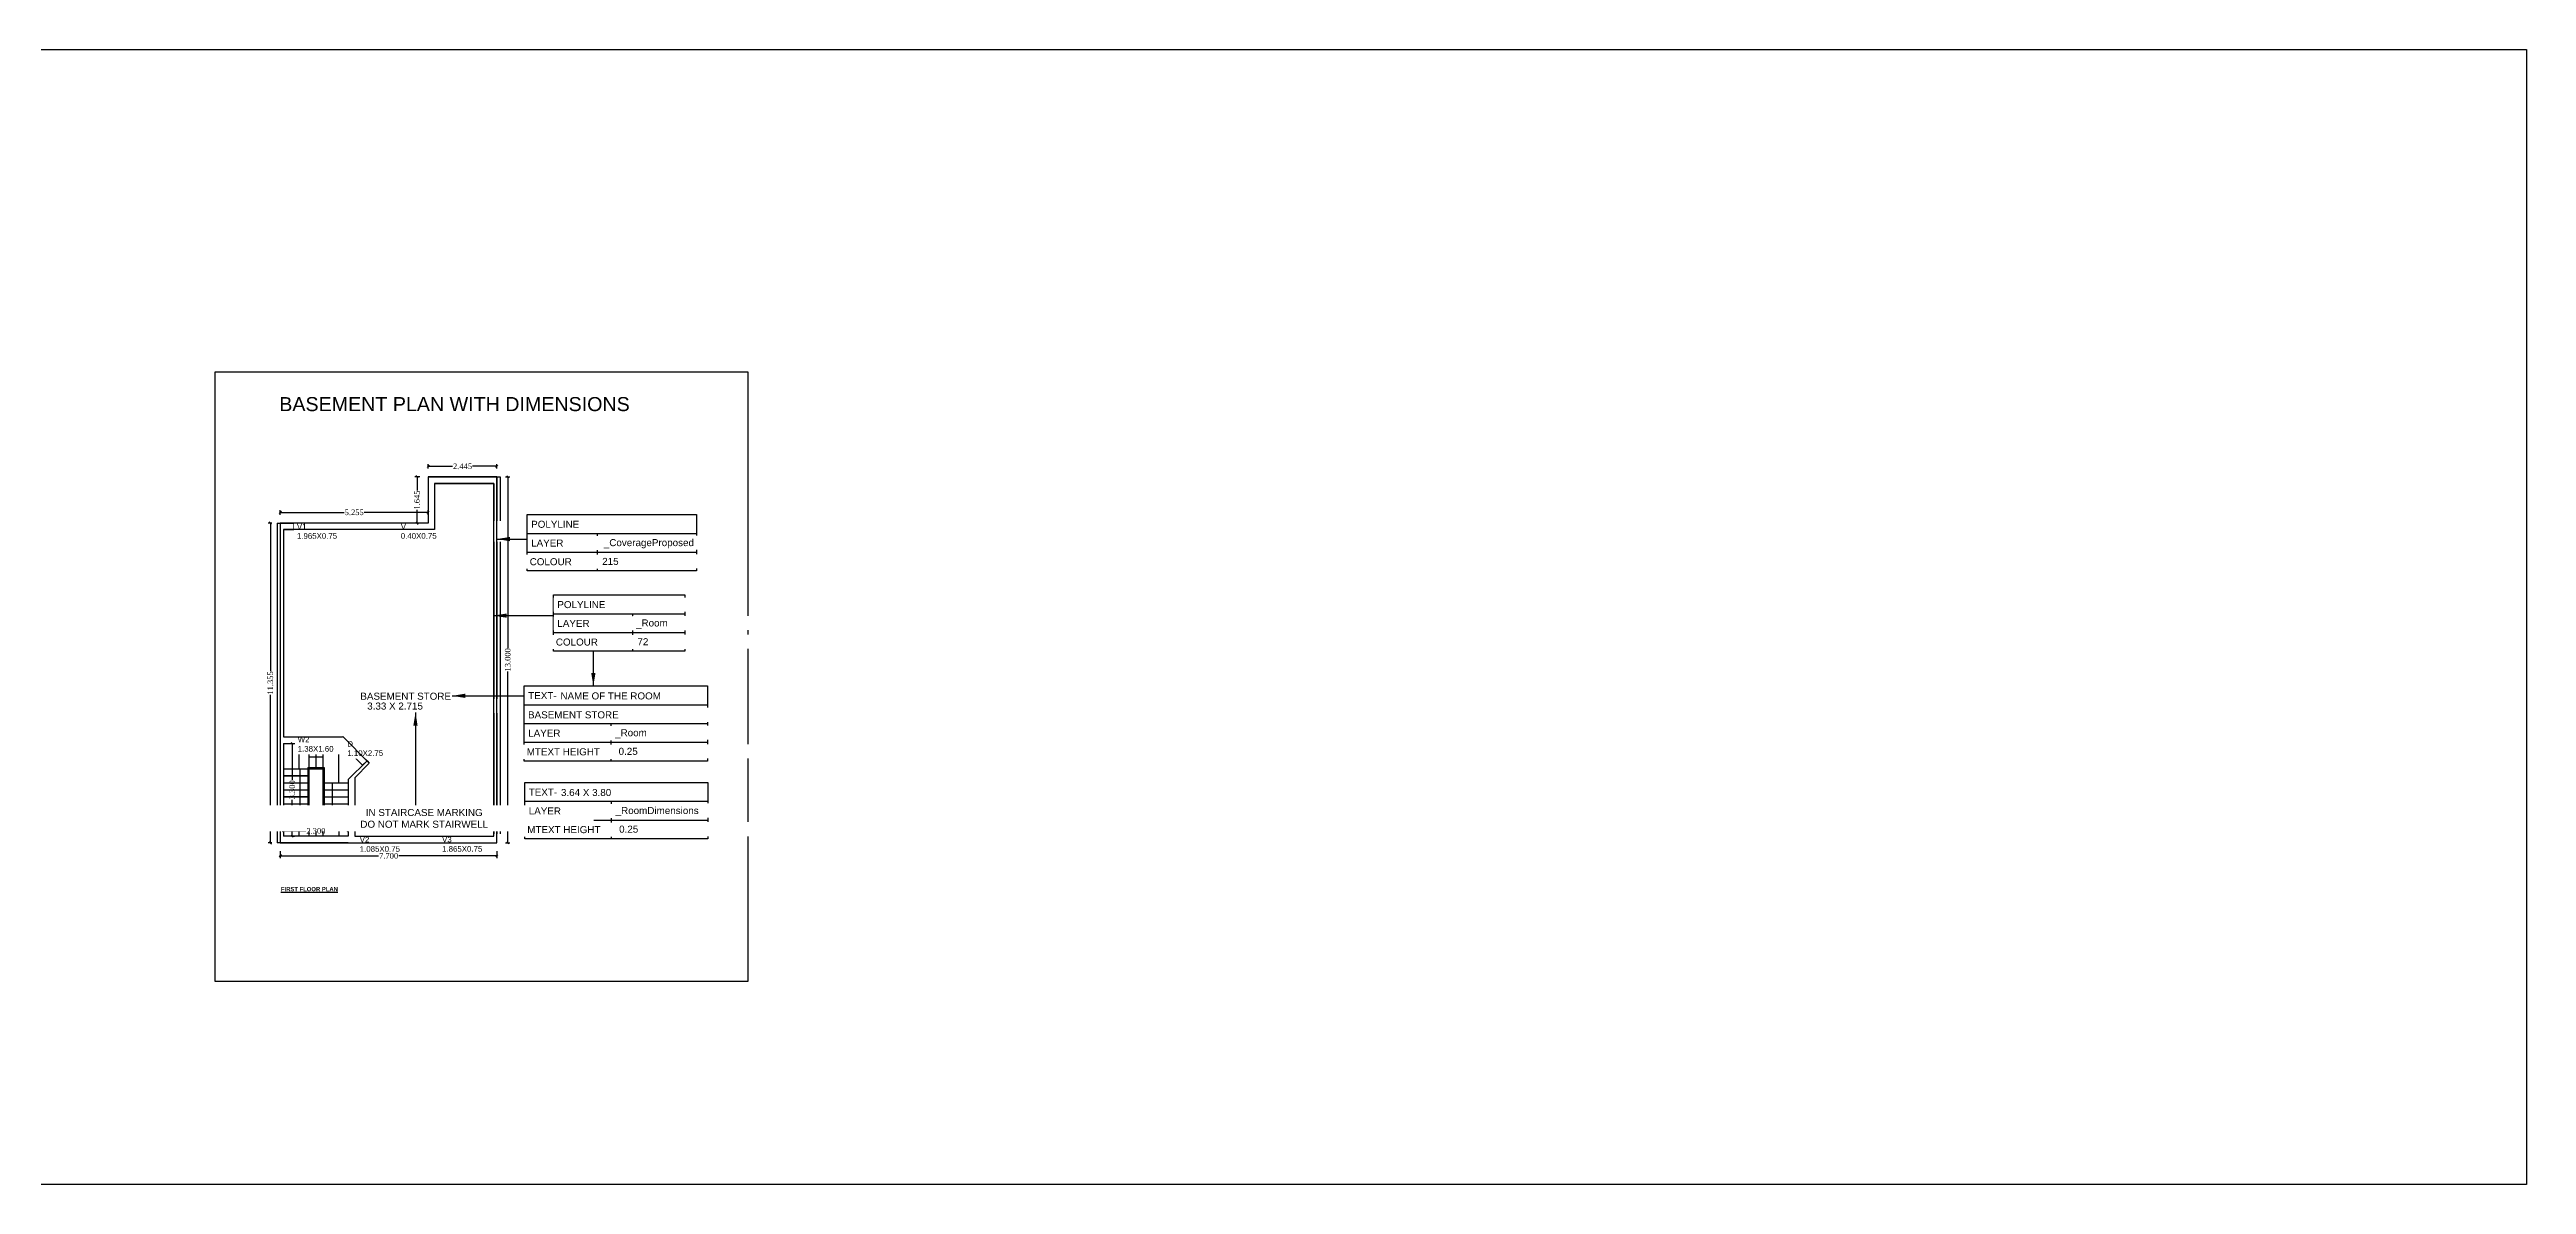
# Model space of a CAD drawing. Header units: metres. Extents: x 180 to 389, y -165 to 195.
# Drawn here: x 301.1 to 389.1, y -6.5 to 33.9 of the extents above; entities that cross this region are included whole.
import ezdxf

# ---------------------------------------------------------------- set-up
doc = ezdxf.new("R2010")
doc.units = ezdxf.units.M
doc.header["$LTSCALE"] = 2
doc.header["$MEASUREMENT"] = 0
for name, color, linetype in [('_CoverageProposed', 215, 'Continuous'), ('_Dimension', 87, 'Continuous'), ('_Door', 114, 'Continuous'), ('_Room', 72, 'Continuous'), ('_RoomDimensions', 193, 'Continuous'), ('_StaircaseLanding', 210, 'Continuous'), ('_StairFlight', 105, 'Continuous'), ('_Stairs', 120, 'Continuous'), ('_Window', 115, 'Continuous')]:
    doc.layers.add(name, color=color, linetype=linetype)
doc.styles.add('DRAWING', font='times.ttf', dxfattribs={"height": 0.2})
doc.styles.get("Standard").update_dxf_attribs({"font": 'arial.ttf'})
doc.dimstyles.new('Copy of DRAWING', dxfattribs={"dimtxt": 0.2, "dimasz": 0.46, "dimexe": 0.076, "dimexo": 0.3, "dimgap": 0.037, "dimtad": 0, "dimdec": 3, "dimzin": 0, "dimdsep": 46, "dimtxsty": 'DRAWING', "dimblk": 'ARCHTICK', "dimtsz": 0.037, "dimcen": 0.09, "dimclre": 256, "dimclrt": 256, "dimadec": 0, "dimazin": 0, "dimtfac": 1, "dimtdec": 3, "dimtix": 1, "dimtofl": 0, "dimtmove": 2, "dimatfit": 3, "dimfxl": 1, "dimtolj": 1, "dimtzin": 0, "dimarcsym": 0})
doc.dimstyles.new('DRAWING', dxfattribs={"dimtxt": 0.2, "dimasz": 0.076, "dimexe": 0.076, "dimexo": 0.3, "dimgap": 0.037, "dimtad": 0, "dimdec": 3, "dimzin": 0, "dimdsep": 46, "dimtxsty": 'DRAWING', "dimblk": 'ARCHTICK', "dimtsz": 0.037, "dimcen": 0.09, "dimclre": 256, "dimclrt": 256, "dimadec": 0, "dimazin": 0, "dimtfac": 1, "dimtdec": 3, "dimtix": 1, "dimtofl": 0, "dimtmove": 2, "dimatfit": 3, "dimfxl": 1, "dimtolj": 1, "dimtzin": 0, "dimarcsym": 0})

# ---------------------------------------------------------------- blocks, each defined once
blk = doc.blocks.new('*D350')
at = {"layer": '_Dimension', "color": 0, "linetype": 'ByBlock', "lineweight": -2, "ltscale": 0.01}
for p, q in [((314.558, 19.079), (314.484, 19.005)), ((314.521, 19.042), (315.387, 19.042)), ((316.966, 19.042), (316.099, 19.042)), ((316.929, 19.005), (317.003, 19.079))]:
    blk.add_line(p, q, dxfattribs=at)
at = {"layer": '_Dimension', "linetype": 'ByBlock', "lineweight": -2, "ltscale": 0.01}
for p, q in [((314.521, 18.966), (314.521, 19.118)), ((316.966, 18.966), (316.966, 19.118))]:
    blk.add_line(p, q, dxfattribs=at)
at = {"layer": 'Defpoints', "color": 0, "ltscale": 0.01}
for p in [(314.521, 18.666), (316.966, 19.042), (316.966, 18.666)]:
    blk.add_point(p, dxfattribs=at)
at = {"layer": '_Dimension', "ltscale": 0.01, "insert": (315.743, 19.042), "char_height": 0.2, "attachment_point": 5, "style": 'DRAWING'}
blk.add_mtext('\\A1;2.445', dxfattribs=at)
blk = doc.blocks.new('_ArchTick')
blk = doc.blocks.new('*D351')
at = {"layer": '_Dimension', "linetype": 'ByBlock', "lineweight": -2, "ltscale": 0.01}
for p, q in [((314.221, 18.666), (314.05, 18.666)), ((314.221, 17.021), (314.05, 17.021))]:
    blk.add_line(p, q, dxfattribs=at)
at = {"layer": '_Dimension', "color": 0, "linetype": 'ByBlock', "lineweight": -2, "ltscale": 0.01}
for p, q in [((314.163, 18.629), (314.089, 18.703)), ((314.126, 18.666), (314.126, 18.186)), ((314.089, 17.058), (314.163, 16.984)), ((314.126, 17.021), (314.126, 17.501))]:
    blk.add_line(p, q, dxfattribs=at)
at = {"layer": 'Defpoints', "color": 0, "ltscale": 0.01}
for p in [(314.521, 18.666), (314.126, 17.021), (314.521, 17.021)]:
    blk.add_point(p, dxfattribs=at)
at = {"layer": '_Dimension', "ltscale": 0.01, "insert": (314.126, 17.843), "char_height": 0.2, "attachment_point": 5, "rotation": 90, "style": 'DRAWING'}
blk.add_mtext('\\A1;1.645', dxfattribs=at)
blk = doc.blocks.new('*D352')
at = {"layer": '_Dimension', "color": 0, "linetype": 'ByBlock', "lineweight": -2, "ltscale": 0.01}
for p, q in [((309.303, 17.443), (309.229, 17.369)), ((309.266, 17.406), (311.541, 17.406)), ((314.521, 17.406), (312.245, 17.406)), ((314.484, 17.369), (314.558, 17.443))]:
    blk.add_line(p, q, dxfattribs=at)
at = {"layer": '_Dimension', "linetype": 'ByBlock', "lineweight": -2, "ltscale": 0.01}
for p, q in [((309.266, 17.321), (309.266, 17.482)), ((314.521, 17.321), (314.521, 17.482))]:
    blk.add_line(p, q, dxfattribs=at)
at = {"layer": 'Defpoints', "color": 0, "ltscale": 0.01}
for p in [(309.266, 17.021), (314.521, 17.406), (314.521, 17.021)]:
    blk.add_point(p, dxfattribs=at)
at = {"layer": '_Dimension', "ltscale": 0.01, "insert": (311.893, 17.406), "char_height": 0.2, "attachment_point": 5, "style": 'DRAWING'}
blk.add_mtext('\\A1;5.255', dxfattribs=at)
blk = doc.blocks.new('*D353')
at = {"layer": '_Dimension', "linetype": 'ByBlock', "lineweight": -2, "ltscale": 0.01}
for p, q in [((308.966, 17.021), (308.836, 17.021)), ((308.966, 5.666), (308.836, 5.666))]:
    blk.add_line(p, q, dxfattribs=at)
at = {"layer": '_Dimension', "color": 0, "linetype": 'ByBlock', "lineweight": -2, "ltscale": 0.01}
for p, q in [((308.949, 16.984), (308.875, 17.058)), ((308.912, 17.021), (308.912, 11.759)), ((308.912, 5.666), (308.912, 10.927)), ((308.875, 5.703), (308.949, 5.629))]:
    blk.add_line(p, q, dxfattribs=at)
at = {"layer": 'Defpoints', "color": 0, "ltscale": 0.01}
for p in [(309.266, 17.021), (308.912, 5.666), (309.266, 5.666)]:
    blk.add_point(p, dxfattribs=at)
at = {"layer": '_Dimension', "ltscale": 0.01, "insert": (308.912, 11.343), "char_height": 0.2, "attachment_point": 5, "rotation": 90, "style": 'DRAWING'}
blk.add_mtext('\\A1;11.355', dxfattribs=at)
blk = doc.blocks.new('*D354')
at = {"layer": '_Dimension', "linetype": 'ByBlock', "lineweight": -2, "ltscale": 0.01}
for p, q in [((309.266, 5.366), (309.266, 5.122)), ((316.966, 5.366), (316.966, 5.122))]:
    blk.add_line(p, q, dxfattribs=at)
at = {"layer": '_Dimension', "color": 0, "linetype": 'ByBlock', "lineweight": -2, "ltscale": 0.01}
for p, q in [((309.303, 5.235), (309.229, 5.161)), ((309.266, 5.198), (312.757, 5.198)), ((316.966, 5.198), (313.474, 5.198)), ((316.929, 5.161), (317.003, 5.235))]:
    blk.add_line(p, q, dxfattribs=at)
at = {"layer": 'Defpoints', "color": 0, "ltscale": 0.01}
for p in [(309.266, 5.666), (316.966, 5.666), (316.966, 5.198)]:
    blk.add_point(p, dxfattribs=at)
at = {"layer": '_Dimension', "ltscale": 0.01, "insert": (313.116, 5.198), "char_height": 0.2, "attachment_point": 5, "style": 'DRAWING'}
blk.add_mtext('\\A1;7.700', dxfattribs=at)
blk = doc.blocks.new('*D355')
at = {"layer": '_Dimension', "linetype": 'ByBlock', "lineweight": -2, "ltscale": 0.01}
for p, q in [((317.266, 18.666), (317.426, 18.666)), ((317.266, 5.666), (317.426, 5.666))]:
    blk.add_line(p, q, dxfattribs=at)
at = {"layer": '_Dimension', "color": 0, "linetype": 'ByBlock', "lineweight": -2, "ltscale": 0.01}
for p, q in [((317.387, 18.629), (317.313, 18.703)), ((317.35, 18.666), (317.35, 12.586)), ((317.35, 5.666), (317.35, 11.745)), ((317.313, 5.703), (317.387, 5.629))]:
    blk.add_line(p, q, dxfattribs=at)
at = {"layer": 'Defpoints', "color": 0, "ltscale": 0.01}
for p in [(316.966, 18.666), (317.35, 18.666), (316.966, 5.666)]:
    blk.add_point(p, dxfattribs=at)
at = {"layer": '_Dimension', "ltscale": 0.01, "insert": (317.35, 12.166), "char_height": 0.2, "attachment_point": 5, "rotation": 90, "style": 'DRAWING'}
blk.add_mtext('\\A1;13.000', dxfattribs=at)
blk = doc.blocks.new('*D356')
at = {"layer": '_Dimension', "color": 0, "linetype": 'ByBlock', "lineweight": -2, "ltscale": 0.01}
for p, q in [((309.726, 9.159), (309.652, 9.233)), ((309.689, 9.196), (309.689, 7.904)), ((309.689, 5.896), (309.689, 7.188)), ((309.652, 5.933), (309.726, 5.859))]:
    blk.add_line(p, q, dxfattribs=at)
at = {"layer": '_Dimension', "linetype": 'ByBlock', "lineweight": -2, "ltscale": 0.01}
for p, q in [((309.681, 9.196), (309.765, 9.196)), ((309.681, 5.896), (309.765, 5.896))]:
    blk.add_line(p, q, dxfattribs=at)
at = {"layer": 'Defpoints', "color": 0, "ltscale": 0.01}
for p in [(309.381, 9.196), (309.381, 5.896), (309.689, 5.896)]:
    blk.add_point(p, dxfattribs=at)
at = {"layer": '_Dimension', "ltscale": 0.01, "insert": (309.689, 7.546), "char_height": 0.2, "attachment_point": 5, "rotation": 90, "style": 'DRAWING'}
blk.add_mtext('\\A1;3.300', dxfattribs=at)
blk = doc.blocks.new('*D357')
at = {"layer": '_Dimension', "linetype": 'ByBlock', "lineweight": -2, "ltscale": 0.01}
for p, q in [((309.381, 6.196), (309.381, 6.16)), ((311.681, 6.196), (311.681, 6.16))]:
    blk.add_line(p, q, dxfattribs=at)
at = {"layer": '_Dimension', "color": 0, "linetype": 'ByBlock', "lineweight": -2, "ltscale": 0.01}
for p, q in [((309.418, 6.121), (309.344, 6.047)), ((309.381, 6.084), (310.17, 6.084)), ((311.681, 6.084), (310.891, 6.084)), ((311.644, 6.047), (311.718, 6.121))]:
    blk.add_line(p, q, dxfattribs=at)
at = {"layer": 'Defpoints', "color": 0, "ltscale": 0.01}
for p in [(309.381, 5.896), (311.681, 6.084), (311.681, 5.896)]:
    blk.add_point(p, dxfattribs=at)
at = {"layer": '_Dimension', "ltscale": 0.01, "insert": (310.531, 6.084), "char_height": 0.2, "attachment_point": 5, "style": 'DRAWING'}
blk.add_mtext('\\A1;2.300', dxfattribs=at)

msp = doc.modelspace()

# ---------------------------------------------------------------- linework, layer by layer
at = {"ltscale": 0.01}
for p, q in [((314.5206, 18.6659), (317.0806, 18.6659)), ((314.5206, 18.6659), (314.5206, 16.7909)), ((316.9656, 18.6659), (316.9656, 5.6659)), ((317.0806, 18.6659), (317.0806, 5.6659)), ((314.7506, 18.4359), (316.8506, 18.4359)), ((314.7506, 18.4359), (314.7506, 17.6859)), ((314.7506, 17.6859), (314.7506, 16.7909)), ((316.8506, 18.4359), (316.8506, 5.8959)), ((309.1506, 17.0209), (309.1506, 5.6659)), ((309.1506, 17.0209), (314.5206, 17.0209)), ((309.2656, 17.0209), (309.2656, 5.6659)), ((309.3806, 16.7909), (309.3806, 9.4259)), ((309.3806, 16.7909), (314.7506, 16.7909)), ((309.7606, 17.0209), (309.7606, 16.7909)), ((311.7256, 17.0209), (311.7256, 16.7909)), ((314.1206, 16.7909), (314.5206, 16.7909)), ((318.9736, 13.8041), (323.6377, 13.8041)), ((318.9736, 13.1368), (323.6377, 13.1368)), ((317.9385, 10.5707), (324.4456, 10.5707)), ((321.0117, 9.9034), (321.0117, 8.5687)), ((309.3806, 9.4259), (309.8406, 9.4259)), ((309.3806, 9.1959), (309.3806, 5.8959)), ((309.3806, 9.1959), (309.8406, 9.1959)), ((309.8406, 9.4259), (309.8406, 9.1959)), ((309.8406, 9.4259), (311.2206, 9.4259)), ((309.8406, 9.1959), (311.2206, 9.1959)), ((310.2806, 9.1959), (310.2806, 5.8959)), ((310.2806, 9.1959), (310.2806, 5.8959)), ((310.5306, 9.1959), (310.5306, 8.2959)), ((310.7806, 9.1959), (310.7806, 8.2959)), ((311.2206, 9.4259), (311.4779, 9.4259)), ((311.2206, 9.4259), (311.2206, 9.1959)), ((311.2206, 9.1959), (311.4106, 9.1959)), ((311.4106, 9.1959), (311.5732, 9.3585)), ((311.4106, 9.1959), (312.1884, 8.418)), ((311.4779, 9.4259), (311.4919, 9.4398)), ((311.5732, 9.3585), (312.3479, 8.5774)), ((317.9385, 9.236), (324.4456, 9.236)), ((309.3806, 8.2959), (310.7806, 8.2959)), ((309.3806, 8.0459), (310.2806, 8.0459)), ((310.2406, 8.3359), (310.8206, 8.3359)), ((310.2406, 8.3359), (310.2406, 6.7559)), ((310.2606, 8.3159), (310.8006, 8.3159)), ((310.2606, 8.3159), (310.2606, 6.7759)), ((310.7806, 8.2959), (310.7806, 5.8959)), ((310.8006, 8.3159), (310.8006, 6.7759)), ((310.8206, 8.3359), (310.8206, 6.7559)), ((311.6806, 7.9102), (312.3479, 8.5774)), ((311.9106, 7.9776), (312.4288, 8.4959)), ((311.9106, 7.9776), (311.9106, 5.8959)), ((309.3806, 7.7959), (310.2806, 7.7959)), ((309.3806, 7.5459), (310.2806, 7.5459)), ((309.3806, 7.2959), (310.2806, 7.2959)), ((309.3806, 7.0459), (310.2806, 7.0459)), ((310.7806, 7.7959), (311.6806, 7.7959)), ((310.7806, 7.5459), (311.6806, 7.5459)), ((310.7806, 7.2959), (311.6806, 7.2959)), ((310.7806, 7.0459), (311.6806, 7.0459)), ((311.6806, 7.9102), (311.6806, 5.8959)), ((317.9573, 7.1384), (324.4644, 7.1384)), ((309.3806, 6.7959), (311.6806, 6.7959)), ((310.2406, 6.7559), (310.8206, 6.7559)), ((310.2606, 6.7759), (310.8006, 6.7759)), ((310.5306, 6.7959), (310.5306, 5.8959)), ((317.9573, 6.4711), (324.4644, 6.4711)), ((309.3806, 5.6659), (309.1506, 5.6659)), ((311.6806, 5.8959), (309.3806, 5.8959)), ((311.6806, 5.6659), (309.3806, 5.6659)), ((311.6806, 5.6659), (317.0806, 5.6659)), ((311.9106, 5.8959), (312.0606, 5.8959)), ((312.0606, 5.8959), (312.0606, 5.6659)), ((312.0606, 5.8959), (313.1456, 5.8959)), ((313.1456, 5.8959), (316.8506, 5.8959)), ((313.1456, 5.8959), (313.1456, 5.6659)), ((314.5256, 5.8959), (314.5256, 5.6659)), ((314.5256, 5.6659), (316.3906, 5.6659)), ((316.3906, 5.8959), (316.3906, 5.6659))]:
    msp.add_line(p, q, dxfattribs=at)
for points in [[(180.407, 33.8529), (389.0953, 33.8529), (389.0953, -6.4782), (180.407, -6.4782)], [(318.9736, 14.4714), (323.6377, 14.4714), (323.6377, 12.4695), (318.9736, 12.4695)], [(317.9385, 11.238), (324.4456, 11.238), (324.4456, 8.5687), (317.9385, 8.5687)]]:
    msp.add_lwpolyline(points, close=True, dxfattribs=at)
at = {"layer": '_Door', "ltscale": 0.01}
msp.add_lwpolyline([(312.3478, 8.5775), (311.5732, 9.3585), (311.4106, 9.1959), (312.1884, 8.418)], close=True, dxfattribs=at)
at = {"layer": '_Room', "ltscale": 0.01}
msp.add_line((311.5732, 9.3585), (312.3478, 8.5775), dxfattribs=at)
at = {"layer": '_StaircaseLanding', "ltscale": 0.01}
for points in [[(309.9274, 9.1959), (309.9274, 8.2959)], [(311.3471, 7.7959), (311.3471, 9.1959)], [(309.9274, 6.7959), (309.9274, 5.8959)], [(311.3471, 6.7959), (311.3471, 5.8959)]]:
    msp.add_lwpolyline(points, dxfattribs=at)
at = {"layer": '_StairFlight', "ltscale": 0.01}
for points in [[(309.9566, 8.2959), (309.9566, 6.7959)], [(310.2806, 8.7143), (310.7806, 8.7143)], [(311.109, 7.7959), (311.109, 6.7959)], [(310.2806, 6.4281), (310.7806, 6.4281)]]:
    msp.add_lwpolyline(points, dxfattribs=at)
at = {"layer": '_Stairs', "ltscale": 0.01}
for points in [[(310.2806, 9.1959), (310.2806, 8.2959)], [(310.5306, 9.1959), (310.5306, 8.2959)], [(310.7806, 9.1959), (310.7806, 8.2959)], [(309.3806, 8.2959), (310.2806, 8.2959)], [(310.2806, 8.0459), (309.3806, 8.0459)], [(309.3806, 7.7959), (310.2806, 7.7959)], [(309.3806, 7.5459), (310.2806, 7.5459)], [(310.2806, 7.2959), (309.3806, 7.2959)], [(309.3806, 7.0459), (310.2806, 7.0459)], [(310.7806, 7.7959), (311.6806, 7.7959)], [(310.7806, 7.5459), (311.6806, 7.5459)], [(310.7806, 7.2959), (311.6806, 7.2959)], [(310.7806, 7.0459), (311.6806, 7.0459)], [(309.3806, 6.7959), (310.2806, 6.7959)], [(310.2806, 6.7959), (310.2806, 5.8959)], [(310.5306, 6.7959), (310.5306, 5.8959)], [(310.7806, 6.7959), (310.7806, 5.8959)], [(310.7806, 6.7959), (311.6806, 6.7959)]]:
    msp.add_lwpolyline(points, dxfattribs=at)
at = {"layer": '_Window', "ltscale": 0.01}
for points in [[(309.7606, 17.0209), (311.7256, 17.0209), (311.7256, 16.7909), (309.7606, 16.7909)], [(313.2106, 17.0209), (314.5206, 17.0209), (314.5206, 16.7909), (313.2106, 16.7909)], [(312.0606, 5.8959), (313.1456, 5.8959), (313.1456, 5.6659), (312.0606, 5.6659)], [(314.5256, 5.8959), (316.3906, 5.8959), (316.3906, 5.6659), (314.5256, 5.6659)]]:
    msp.add_lwpolyline(points, close=True, dxfattribs=at)

# ---------------------------------------------------------------- texts
at = {"ltscale": 0.01, "insert": (309.288, 4.0923), "char_height": 0.15, "width": 2.413672, "attachment_point": 1}
msp.add_mtext('\\fArial|b1|i0|c0|p34;\\LFIRST FLOOR PLAN', dxfattribs=at)

# ---------------------------------------------------------------- dimensions: what is measured, and where the dimension line sits
at = {"layer": '_Dimension', "ltscale": 0.01}
dim = msp.add_linear_dim(base=(316.9656, 19.042), p1=(314.5206, 18.6659), p2=(316.9656, 18.6659), dimstyle='DRAWING', dxfattribs=at)
dim.commit()
dim.dimension.update_dxf_attribs({"geometry": '*D350', "text_midpoint": (315.7431, 19.042)})
dim = msp.add_linear_dim(base=(308.9123, 5.6659), p1=(309.2656, 17.0209), p2=(309.2656, 5.6659), angle=90, dimstyle='DRAWING', dxfattribs=at)
dim.commit()
dim.dimension.update_dxf_attribs({"geometry": '*D353', "text_midpoint": (308.9123, 11.3434)})

# ---------------------------------------------------------------- next in the draw order: texts
at = {"layer": '_Door', "ltscale": 0.01, "insert": (311.6472, 9.2848), "char_height": 0.2, "width": 4.517248, "attachment_point": 1, "bg_fill": 2}
msp.add_mtext('D\\P1.10X2.75', dxfattribs=at)
at = {"layer": '_Room', "ltscale": 0.01, "insert": (312.1113, 10.9969), "char_height": 0.25, "width": 4.517248, "attachment_point": 1, "bg_fill": 2}
msp.add_mtext('BASEMENT STORE', dxfattribs=at)
at = {"layer": '_Window', "ltscale": 0.01, "char_height": 0.2, "width": 4.517248, "attachment_point": 1, "bg_fill": 2}
for s, insert in [('V1\\P1.965X0.75', (309.8571, 17.001)), ('V3\\P1.865X0.75', (315.0164, 5.8805))]:
    msp.add_mtext(s, dxfattribs=dict(at, insert=insert))

# ---------------------------------------------------------------- next in the draw order: linework, layer by layer
at = {"ltscale": 0.01}
msp.add_lwpolyline([(317.9573, 7.8057), (324.4644, 7.8057), (324.4644, 5.8038), (317.9573, 5.8038)], close=True, dxfattribs=at)
at = {"layer": '_Window', "ltscale": 0.01}
msp.add_lwpolyline([(309.8406, 9.4259), (311.2206, 9.4259), (311.2206, 9.1959), (309.8406, 9.1959)], close=True, dxfattribs=at)

# ---------------------------------------------------------------- next in the draw order: texts
at = {"layer": '_RoomDimensions', "ltscale": 0.01, "insert": (312.355, 10.6477), "char_height": 0.25, "width": 4.517248, "attachment_point": 1, "bg_fill": 2}
msp.add_mtext('3.33 X 2.715', dxfattribs=at)
at = {"layer": '_Window', "ltscale": 0.01, "char_height": 0.2, "width": 4.517248, "attachment_point": 1, "bg_fill": 2}
for s, insert in [('V\\P0.40X0.75', (313.5486, 17.002)), ('V2\\P1.085X0.75', (312.0892, 5.8765))]:
    msp.add_mtext(s, dxfattribs=dict(at, insert=insert))

# ---------------------------------------------------------------- next in the draw order: linework, layer by layer
at = {"ltscale": 0.01}
for p, q in [((318.043, 16.6587), (324.0608, 16.6587)), ((318.043, 15.9914), (324.0608, 15.9914))]:
    msp.add_line(p, q, dxfattribs=at)
msp.add_lwpolyline([(318.043, 17.326), (324.0608, 17.326), (324.0608, 15.3241), (318.043, 15.3241)], close=True, dxfattribs=at)

# ---------------------------------------------------------------- next in the draw order: texts
at = {"layer": '_Window', "ltscale": 0.01, "insert": (309.8851, 9.4356), "char_height": 0.2, "width": 4.517248, "attachment_point": 1, "bg_fill": 2}
msp.add_mtext('W2\\P1.38X1.60', dxfattribs=at)

# ---------------------------------------------------------------- next in the draw order: dimensions: what is measured, and where the dimension line sits
at = {"layer": '_Dimension', "ltscale": 0.01}
for base, p1, p2, picture, middle in [((314.1263, 17.0209), (314.5206, 18.6659), (314.5206, 17.0209), '*D351', (314.1263, 17.8434)), ((317.3502, 18.6659), (316.9656, 5.6659), (316.9656, 18.6659), '*D355', (317.3502, 12.1659))]:
    dim = msp.add_linear_dim(base=base, p1=p1, p2=p2, angle=90, dimstyle='DRAWING', dxfattribs=at)
    dim.commit()
    dim.dimension.update_dxf_attribs({"geometry": picture, "text_midpoint": middle})
for base, p1, p2, picture, middle in [((314.5206, 17.4062), (309.2656, 17.0209), (314.5206, 17.0209), '*D352', (311.8931, 17.4062)), ((311.6806, 6.0843), (309.3806, 5.8959), (311.6806, 5.8959), '*D357', (310.5306, 6.0843)), ((316.9656, 5.1982), (309.2656, 5.6659), (316.9656, 5.6659), '*D354', (313.1156, 5.1982))]:
    dim = msp.add_linear_dim(base=base, p1=p1, p2=p2, dimstyle='DRAWING', dxfattribs=at)
    dim.commit()
    dim.dimension.update_dxf_attribs({"geometry": picture, "text_midpoint": middle})

# ---------------------------------------------------------------- next in the draw order: linework, layer by layer
at = {"ltscale": 0.01}
for p, q in [((311.5732, 9.3585), (311.4919, 9.4398)), ((312.3478, 8.5775), (312.4288, 8.4959))]:
    msp.add_line(p, q, dxfattribs=at)
msp.add_lwpolyline([(306.9472, 22.394), (325.8878, 22.394), (325.8878, 0.7291), (306.9472, 0.7291)], close=True, dxfattribs=at)
at = {"layer": '_CoverageProposed', "ltscale": 0.01}
msp.add_lwpolyline([(309.2656, 17.0209), (309.2656, 5.6659), (316.9656, 5.6659), (316.9656, 18.6659), (314.5206, 18.6659), (314.5206, 17.0209)], close=True, dxfattribs=at)
at = {"layer": '_Room', "ltscale": 0.01}
msp.add_lwpolyline([(314.7506, 18.4359), (314.7506, 16.7909), (309.3806, 16.7909), (309.3806, 9.4259), (311.4779, 9.4259), (311.4919, 9.4398), (312.4288, 8.4959), (311.9106, 7.9776), (311.9106, 5.8959), (316.8506, 5.8959), (316.8506, 18.4359)], close=True, dxfattribs=at)

# ---------------------------------------------------------------- next in the draw order: dimensions: what is measured, and where the dimension line sits
at = {"layer": '_Dimension', "ltscale": 0.01}
dim = msp.add_linear_dim(base=(309.6891, 5.8959), p1=(309.3806, 9.1959), p2=(309.3806, 5.8959), angle=90, dimstyle='DRAWING', dxfattribs=at)
dim.commit()
dim.dimension.update_dxf_attribs({"geometry": '*D356', "text_midpoint": (309.6891, 7.5459)})

# ---------------------------------------------------------------- next in the draw order: texts
at = {"ltscale": 0.01, "attachment_point": 1, "bg_fill": 2}
for s, insert, char_height, width in [('BASEMENT PLAN WITH DIMENSIONS', (309.2293, 21.5033), 0.5, 13.082648), ('POLYLINE', (318.182, 17.108), 0.25, 4.517248), ('POLYLINE', (319.1125, 14.2534), 0.25, 4.517248), ('TEXT-', (318.0775, 11.02), 0.25, 4.517248), ('LAYER', (318.0775, 9.6854), 0.25, 4.517248), ('TEXT-', (318.0962, 7.5877), 0.25, 4.517248)]:
    msp.add_mtext(s, dxfattribs=dict(at, insert=insert, char_height=char_height, width=width))

# ---------------------------------------------------------------- next in the draw order: linework, layer by layer
at = {"ltscale": 0.01}
for p, q in [((320.5262, 16.6587), (320.5262, 15.3241)), ((321.778, 13.8041), (321.778, 12.4695)), ((321.0305, 7.1384), (321.0305, 5.8038))]:
    msp.add_line(p, q, dxfattribs=at)

# ---------------------------------------------------------------- next in the draw order: texts
at = {"ltscale": 0.01, "char_height": 0.25, "width": 4.517248, "attachment_point": 1, "bg_fill": 2}
for s, insert in [('NAME OF THE ROOM', (319.2227, 11.008)), ('_Room', (321.1656, 9.7))]:
    msp.add_mtext(s, dxfattribs=dict(at, insert=insert))

# ---------------------------------------------------------------- next in the draw order: linework, layer by layer
at = {"ltscale": 0.01}
msp.add_line((317.9385, 9.9034), (324.4456, 9.9034), dxfattribs=at)

# ---------------------------------------------------------------- next in the draw order: texts
at = {"ltscale": 0.01, "char_height": 0.25, "width": 4.517248, "attachment_point": 1, "bg_fill": 2}
for s, insert in [('LAYER', (318.182, 16.4407)), ('LAYER', (319.1125, 13.5861)), ('MTEXT HEIGHT', (318.0251, 9.0219)), ('LAYER', (318.0962, 6.9204))]:
    msp.add_mtext(s, dxfattribs=dict(at, insert=insert))

# ---------------------------------------------------------------- next in the draw order: texts
at = {"ltscale": 0.01, "char_height": 0.25, "attachment_point": 1, "bg_fill": 2}
for s, insert, width in [('COLOUR', (318.1296, 15.7772), 4.517248), ('_Room', (321.9095, 13.6007), 4.517248), ('BASEMENT STORE', (318.0713, 10.335), 6.939832), ('0.25', (321.2898, 9.0387), 4.517248), ('_RoomDimensions', (321.1844, 6.935), 4.517248)]:
    msp.add_mtext(s, dxfattribs=dict(at, insert=insert, width=width))

# ---------------------------------------------------------------- next in the draw order: leaders
at = {"ltscale": 0.01}
for points in [[(316.9656, 16.4564), (318.043, 16.4564)], [(316.8506, 13.7366), (318.9736, 13.7366)]]:
    msp.add_leader(points, dimstyle='Copy of DRAWING', override={"dimgap": 0.037, "dimtad": 0}, dxfattribs=at)

# ---------------------------------------------------------------- next in the draw order: texts
at = {"ltscale": 0.01, "char_height": 0.25, "width": 4.517248, "attachment_point": 1, "bg_fill": 2}
for s, insert in [('215', (320.707, 15.788)), ('COLOUR', (319.0601, 12.9226)), ('3.64 X 3.80', (319.2415, 7.5758)), ('MTEXT HEIGHT', (318.0438, 6.2569))]:
    msp.add_mtext(s, dxfattribs=dict(at, insert=insert))

# ---------------------------------------------------------------- next in the draw order: leaders
at = {"ltscale": 0.01}
for points in [[(315.3801, 10.8862), (317.9385, 10.8862)], [(314.0709, 10.2888), (314.0709, 6.9489), (317.9573, 6.9489)]]:
    msp.add_leader(points, dimstyle='Copy of DRAWING', override={"dimgap": 0.037, "dimtad": 0}, dxfattribs=at)

# ---------------------------------------------------------------- next in the draw order: texts
at = {"ltscale": 0.01, "char_height": 0.25, "attachment_point": 1, "bg_fill": 2}
for s, insert, width in [('_CoverageProposed', (320.7646, 16.4553), 4.517248), ('72', (321.9588, 12.9334), 4.517248), ('\\pxqc;IN STAIRCASE MARKING\\PDO NOT MARK STAIRWELL', (308.4892, 6.8646), 11.783656), ('0.25', (321.3085, 6.2737), 4.517248)]:
    msp.add_mtext(s, dxfattribs=dict(at, insert=insert, width=width))

# ---------------------------------------------------------------- next in the draw order: leaders
at = {"ltscale": 0.01}
msp.add_leader([(320.3924, 11.238), (320.3924, 12.4695)], dimstyle='Copy of DRAWING', override={"dimgap": 0.037, "dimtad": 0}, dxfattribs=at)

doc.saveas('drawing.dxf')
